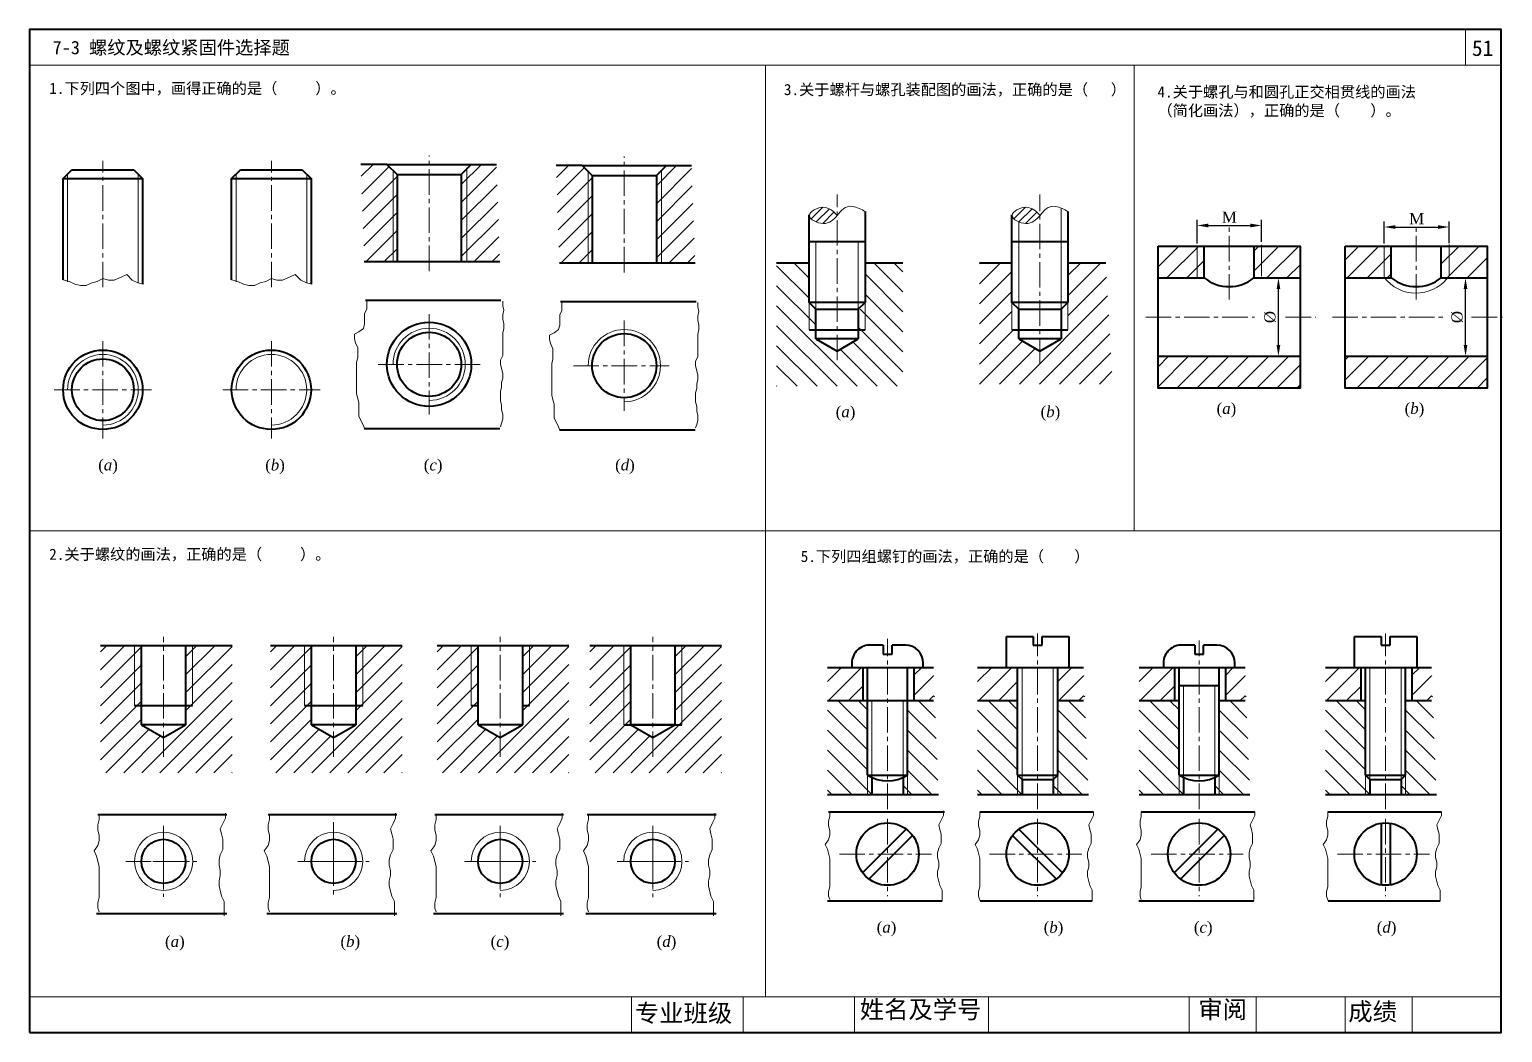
# Model space of a CAD drawing. Header units: millimetres. Extents: x 20 to 350, y 18 to 243.
import ezdxf

# ---------------------------------------------------------------- set-up
doc = ezdxf.new("R2010")
doc.units = ezdxf.units.MM
doc.header["$LTSCALE"] = 0.3
doc.linetypes.add('CENTER2', pattern=[28.575, 19.05, -3.175, 3.175, -3.175])
doc.layers.get('0').update_dxf_attribs({"lineweight": 40})
for name, color, linetype, lineweight in [('剖面线', 7, 'Continuous', 13), ('点画线', 7, 'CENTER2', 15), ('粗线', 7, 'Continuous', 40), ('细线', 7, 'Continuous', 13)]:
    doc.layers.add(name, color=color, linetype=linetype, lineweight=lineweight)
doc.styles.get("Standard").update_dxf_attribs({"font": 'TIMES.TTF'})
doc.dimstyles.new('ISO-25', dxfattribs={"dimtxt": 2.5, "dimasz": 2.5, "dimexe": 1.25, "dimexo": 0.625, "dimtad": 1, "dimdec": 0, "dimtxsty": 'Standard', "dimcen": 2.5, "dimadec": 0, "dimazin": 0, "dimtfac": 1, "dimtdec": 0, "dimtmove": 0, "dimatfit": 3, "dimfxl": 0, "dimarcsym": 0})
pattern_1 = [(45, (104.4255, -103.957), (-2.245064, 2.245064), [])]

# ---------------------------------------------------------------- blocks, each defined once
blk = doc.blocks.new('*D2')
at = {"layer": 'Defpoints', "color": 0}
for p in [(299.92, 187.74), (304.8, 187.74), (304.8, 170.19)]:
    blk.add_point(p, dxfattribs=at)
at = {"layer": '细线', "color": 0, "lineweight": -2}
for p, q in [((304.17, 187.74), (298.67, 187.74)), ((299.92, 172.69), (299.92, 185.24)), ((304.17, 170.19), (298.67, 170.19))]:
    blk.add_line(p, q, dxfattribs=at)
at = {"layer": '细线', "color": 0}
for points in [[(299.5, 185.24), (300.33, 185.24), (299.92, 187.74)], [(299.5, 172.69), (300.33, 172.69), (299.92, 170.19)]]:
    blk.add_solid(points, dxfattribs=at)
at = {"layer": '细线', "color": 0, "insert": (298.04, 178.96), "char_height": 2.5, "attachment_point": 5, "rotation": 90}
blk.add_mtext('%%c', dxfattribs=at)
blk = doc.blocks.new('*D3')
at = {"layer": 'Defpoints', "color": 0}
for p in [(341.86, 187.74), (346.75, 187.74), (346.75, 170.19)]:
    blk.add_point(p, dxfattribs=at)
at = {"layer": '细线', "color": 0, "lineweight": -2}
for p, q in [((346.12, 187.74), (340.61, 187.74)), ((341.86, 172.69), (341.86, 185.24)), ((346.12, 170.19), (340.61, 170.19))]:
    blk.add_line(p, q, dxfattribs=at)
at = {"layer": '细线', "color": 0}
for points in [[(341.45, 185.24), (342.28, 185.24), (341.86, 187.74)], [(341.45, 172.69), (342.28, 172.69), (341.86, 170.19)]]:
    blk.add_solid(points, dxfattribs=at)
at = {"layer": '细线', "color": 0, "insert": (339.99, 178.96), "char_height": 2.5, "attachment_point": 5, "rotation": 90}
blk.add_mtext('%%c', dxfattribs=at)
blk = doc.blocks.new('*D4')
at = {"layer": 'Defpoints', "color": 0}
for p in [(338.17, 199.16), (323.62, 194.88), (338.17, 194.9)]:
    blk.add_point(p, dxfattribs=at)
at = {"layer": '细线', "color": 0, "lineweight": -2}
for p, q in [((323.62, 195.5), (323.62, 200.41)), ((326.12, 199.16), (335.67, 199.16)), ((338.17, 195.53), (338.17, 200.41))]:
    blk.add_line(p, q, dxfattribs=at)
at = {"layer": '细线', "color": 0}
for points in [[(326.12, 199.57), (326.12, 198.74), (323.62, 199.16)], [(335.67, 199.57), (335.67, 198.74), (338.17, 199.16)]]:
    blk.add_solid(points, dxfattribs=at)
at = {"layer": '细线', "color": 0, "insert": (330.9, 201.03), "char_height": 2.5, "attachment_point": 5}
blk.add_mtext('M', dxfattribs=at)
blk = doc.blocks.new('*D5')
at = {"layer": 'Defpoints', "color": 0}
for p in [(296.14, 199.51), (281.67, 194.88), (296.14, 195.17)]:
    blk.add_point(p, dxfattribs=at)
at = {"layer": '细线', "color": 0, "lineweight": -2}
for p, q in [((281.67, 195.5), (281.67, 200.76)), ((284.17, 199.51), (293.64, 199.51)), ((296.14, 195.8), (296.14, 200.76))]:
    blk.add_line(p, q, dxfattribs=at)
at = {"layer": '细线', "color": 0}
for points in [[(284.17, 199.92), (284.17, 199.09), (281.67, 199.51)], [(293.64, 199.92), (293.64, 199.09), (296.14, 199.51)]]:
    blk.add_solid(points, dxfattribs=at)
at = {"layer": '细线', "color": 0, "insert": (288.91, 201.38), "char_height": 2.5, "attachment_point": 5}
blk.add_mtext('M', dxfattribs=at)

msp = doc.modelspace()

# ---------------------------------------------------------------- hatches: boundary and pattern name
at = {"layer": '剖面线'}
h = msp.add_hatch(dxfattribs=at)
h.set_pattern_fill('ANSI31', color=256, scale=0.9, style=0)
h.set_pattern_definition([(45, (87.8152, -62.65), (-2.020558, 2.020558), [])])
h.paths.add_polyline_path([(101.4, 211.87), (100.05, 213.22), (94.2, 213.22), (94.96, 191.4), (101.4, 191.4)])
h.paths.add_polyline_path([(102.3, 210.97), (101.4, 211.87), (101.4, 191.4), (102.3, 191.4)])
h.paths.add_polyline_path([(117.6, 211.87), (116.7, 210.97), (116.7, 191.4), (117.6, 191.4)])
h.paths.add_polyline_path([(124.57, 213.22), (118.95, 213.22), (117.6, 211.87), (117.6, 191.4), (125.36, 191.4)])
h = msp.add_hatch(dxfattribs=at)
h.set_pattern_fill('ANSI31', color=256, scale=0.9, style=0)
h.set_pattern_definition([(45, (131.5662, -62.936), (-2.020558, 2.020558), [])])
h.paths.add_polyline_path([(145.15, 211.59), (143.8, 212.94), (137.95, 212.94), (138.71, 191.11), (145.15, 191.11)])
h.paths.add_polyline_path([(146.05, 210.69), (145.15, 211.59), (145.15, 191.11), (146.05, 191.11)])
h.paths.add_polyline_path([(161.35, 211.59), (160.45, 210.69), (160.45, 191.11), (161.35, 191.11)])
h.paths.add_polyline_path([(168.32, 212.94), (162.7, 212.94), (161.35, 211.59), (161.35, 191.11), (169.11, 191.11)])
h = msp.add_hatch(dxfattribs=at)
h.set_pattern_fill('ANSI31', color=256, style=0)
h.set_pattern_definition(pattern_1)
h.paths.add_polyline_path([(281.67, 194.9), (272.92, 194.9), (272.92, 187.74), (281.67, 187.74)])
h.paths.add_polyline_path([(283.28, 194.9), (281.67, 194.9), (281.67, 187.74), (283.28, 187.74)])
h.paths.add_polyline_path([(295.72, 194.9), (294.44, 194.9), (294.44, 187.74), (295.72, 187.74)])
h.paths.add_polyline_path([(304.8, 194.9), (295.72, 194.9), (295.72, 187.74), (304.8, 187.74)])
h.paths.add_polyline_path([(304.8, 170.19), (272.92, 170.19), (272.92, 163.03), (304.8, 163.03)])
h = msp.add_hatch(dxfattribs=at)
h.set_pattern_fill('ANSI31', color=256, style=0)
h.set_pattern_definition(pattern_1)
h.paths.add_polyline_path([(323.62, 194.9), (314.87, 194.9), (314.87, 187.74), (323.62, 187.74)])
h.paths.add_polyline_path([(325.23, 194.9), (323.62, 194.9), (323.62, 187.74), (325.23, 187.74)])
h.paths.add_polyline_path([(337.67, 194.9), (336.39, 194.9), (336.39, 187.74), (337.67, 187.74)])
h.paths.add_polyline_path([(346.75, 194.9), (337.67, 194.9), (337.67, 187.74), (346.75, 187.74)])
h.paths.add_polyline_path([(346.75, 170.19), (314.87, 170.19), (314.87, 163.03), (346.75, 163.03)])
h = msp.add_hatch(dxfattribs=at)
h.set_pattern_fill('ANSI31', color=256, angle=90, style=0)
h.set_pattern_definition([(135, (104.4255, -99.218), (-2.245064, -2.245064), [])])
h.paths.add_polyline_path([(194.71, 182.23), (194.71, 191.15), (187.41, 191.15), (187.41, 163.46), (200.97, 163.46), (200.97, 171.33), (196.22, 174.08), (196.22, 176.07), (194.71, 176.07)])
h.paths.add_polyline_path([(196.22, 180.72), (194.71, 182.23), (194.71, 176.07), (196.22, 176.07)], flags=17)
h.paths.add_polyline_path([(207.23, 180.72), (205.72, 180.72), (205.72, 176.07), (207.23, 176.07)], flags=16)
h.paths.add_polyline_path([(215.7, 191.15), (207.23, 191.15), (207.23, 180.72), (207.23, 176.07), (205.72, 176.07), (205.72, 174.08), (200.97, 171.33), (200.97, 163.46), (215.7, 163.46)])
h = msp.add_hatch(dxfattribs=at)
h.set_pattern_fill('ANSI31', color=256, style=0)
h.set_pattern_definition([(45, (104.4255, -99.218), (-2.245064, 2.245064), [])])
h.paths.add_polyline_path([(240.17, 191.15), (232.88, 191.15), (232.88, 163.92), (246.44, 163.92), (246.44, 171.33), (241.69, 174.08), (241.69, 176.07), (240.17, 176.07), (240.17, 182.23)])
h.paths.add_polyline_path([(261.19, 191.15), (252.7, 191.15), (252.7, 180.72), (252.7, 176.07), (251.19, 176.07), (251.19, 174.08), (246.44, 171.33), (246.44, 163.92), (262.76, 163.92)])
h = msp.add_hatch(dxfattribs=at)
h.set_pattern_fill('ANSI31', color=256, scale=0.9, style=0)
h.set_pattern_definition([(45, (97.8683, -76.5503), (-2.020558, 2.020558), [])])
h.paths.add_polyline_path([(45, 91.87), (43.42, 91.87), (43.42, 105.29), (35.83, 105.29), (35.83, 76.75), (49.95, 76.75), (49.95, 84.64), (45, 87.5)])
h.paths.add_polyline_path([(65.31, 105.29), (56.47, 105.29), (56.47, 91.87), (54.9, 91.87), (54.9, 87.5), (49.95, 84.64), (49.95, 76.75), (65.31, 76.75)])
h.paths.add_polyline_path([(56.47, 105.29), (54.9, 105.29), (54.9, 91.87), (56.47, 91.87)], flags=16)
h.paths.add_polyline_path([(45, 105.29), (43.42, 105.29), (43.42, 91.87), (45, 91.87)], flags=17)
h = msp.add_hatch(dxfattribs=at)
h.set_pattern_fill('ANSI31', color=256, scale=0.9, style=0)
h.set_pattern_definition([(45, (136.0037, -76.5503), (-2.020558, 2.020558), [])])
h.paths.add_polyline_path([(83.13, 91.87), (81.56, 91.87), (81.56, 105.29), (73.96, 105.29), (73.96, 76.75), (88.08, 76.75), (88.08, 84.64), (83.13, 87.5)])
h.paths.add_polyline_path([(103.45, 105.29), (94.61, 105.29), (94.61, 91.87), (93.03, 91.87), (93.03, 87.5), (88.08, 84.64), (88.08, 76.75), (103.45, 76.75)])
h.paths.add_polyline_path([(94.61, 105.29), (93.03, 105.29), (93.03, 91.87), (94.61, 91.87)], flags=16)
h.paths.add_polyline_path([(83.13, 105.29), (81.56, 105.29), (81.56, 91.87), (83.13, 91.87)], flags=17)
h = msp.add_hatch(dxfattribs=at)
h.set_pattern_fill('ANSI31', color=256, scale=0.9, style=0)
h.set_pattern_definition([(45, (173.371, -76.5503), (-2.020558, 2.020558), [])])
h.paths.add_polyline_path([(120.5, 91.87), (118.92, 91.87), (118.92, 105.29), (111.33, 105.29), (111.33, 76.75), (125.45, 76.75), (125.45, 84.64), (120.5, 87.5)])
h.paths.add_polyline_path([(140.81, 105.29), (131.97, 105.29), (131.97, 91.87), (130.4, 91.87), (130.4, 87.5), (125.45, 84.64), (125.45, 76.75), (140.81, 76.75)])
h.paths.add_polyline_path([(131.97, 105.29), (130.4, 105.29), (130.4, 91.87), (131.97, 91.87)], flags=16)
h.paths.add_polyline_path([(120.5, 105.29), (118.92, 105.29), (118.92, 91.87), (120.5, 91.87)], flags=17)
h = msp.add_hatch(dxfattribs=at)
h.set_pattern_fill('ANSI31', color=256, scale=0.9, style=0)
h.set_pattern_definition([(45, (207.5809, -76.5503), (-2.020558, 2.020558), [])])
h.paths.add_polyline_path([(154.71, 91.87), (153.13, 91.87), (153.13, 105.29), (145.54, 105.29), (145.54, 76.75), (159.66, 76.75), (159.66, 84.64), (154.71, 87.5)])
h.paths.add_polyline_path([(175.02, 105.29), (166.18, 105.29), (166.18, 91.87), (164.61, 91.87), (164.61, 87.5), (159.66, 84.64), (159.66, 76.75), (175.02, 76.75)])
h.paths.add_polyline_path([(166.18, 105.29), (164.61, 105.29), (164.61, 91.87), (166.18, 91.87)], flags=16)
h.paths.add_polyline_path([(154.71, 105.29), (153.13, 105.29), (153.13, 91.87), (154.71, 91.87)], flags=17)
h = msp.add_hatch(dxfattribs=at)
h.set_pattern_fill('ANSI31', color=256, style=0)
h.set_pattern_definition([(45, (92.35, -85.5903), (-2.245064, 2.245064), [])])
h.paths.add_polyline_path([(206.73, 100.37), (198.82, 100.37), (198.82, 92.89), (206.73, 92.89)])
h.paths.add_polyline_path([(222.57, 100.37), (218.17, 100.37), (218.17, 92.89), (222.57, 92.89)])
h = msp.add_hatch(dxfattribs=at)
h.set_pattern_fill('ANSI31', color=256, angle=90, style=0)
h.set_pattern_definition([(135, (92.35, -85.5903), (-2.245064, -2.245064), [])])
h.paths.add_polyline_path([(207.78, 92.89), (198.82, 92.89), (198.82, 71.9), (207.78, 71.9), (207.78, 76.23)])
h.paths.add_polyline_path([(222.57, 100.37), (222.57, 92.89), (216.78, 92.89), (216.78, 76.23), (216.78, 71.9), (223.67, 71.9)])
h.paths.add_polyline_path([(216.78, 76.23, -0.033896), (215.78, 75.69), (215.78, 71.9), (216.78, 71.9)])
h.paths.add_polyline_path([(208.78, 75.69, -0.033896), (207.78, 76.23), (207.78, 71.9), (208.78, 71.9)])
h = msp.add_hatch(dxfattribs=at)
h.set_pattern_fill('ANSI31', color=256, angle=90, style=0)
h.set_pattern_definition([(135, (126.003, -85.5903), (-2.245064, -2.245064), [])])
h.paths.add_polyline_path([(241.43, 92.89), (232.48, 92.89), (232.48, 71.9), (241.43, 71.9), (241.43, 76.23)])
h.paths.add_polyline_path([(256.22, 100.37), (256.22, 92.89), (250.43, 92.89), (250.43, 76.23), (250.43, 71.9), (257.32, 71.9)])
h.paths.add_polyline_path([(250.43, 76.23, -0.033896), (249.43, 75.69), (249.43, 71.9), (250.43, 71.9)])
h.paths.add_polyline_path([(242.43, 75.69, -0.033896), (241.43, 76.23), (241.43, 71.9), (242.43, 71.9)])
h = msp.add_hatch(dxfattribs=at)
h.set_pattern_fill('ANSI31', color=256, style=0)
h.set_pattern_definition([(45, (162.2108, -85.5903), (-2.245064, 2.245064), [])])
h.paths.add_polyline_path([(276.59, 100.37), (268.68, 100.37), (268.68, 92.89), (276.59, 92.89)])
h.paths.add_polyline_path([(292.43, 100.37), (288.03, 100.37), (288.03, 92.89), (292.43, 92.89)])
h = msp.add_hatch(dxfattribs=at)
h.set_pattern_fill('ANSI31', color=256, angle=90, style=0)
h.set_pattern_definition([(135, (162.2108, -85.5903), (-2.245064, -2.245064), [])])
h.paths.add_polyline_path([(277.64, 92.89), (268.68, 92.89), (268.68, 71.9), (277.64, 71.9), (277.64, 76.23)])
h.paths.add_polyline_path([(292.43, 100.37), (292.43, 92.89), (286.64, 92.89), (286.64, 76.23), (286.64, 71.9), (293.53, 71.9)])
h.paths.add_polyline_path([(286.64, 76.23, -0.033896), (285.64, 75.69), (285.64, 71.9), (286.64, 71.9)])
h.paths.add_polyline_path([(278.64, 75.69, -0.033896), (277.64, 76.23), (277.64, 71.9), (278.64, 71.9)])
h = msp.add_hatch(dxfattribs=at)
h.set_pattern_fill('ANSI31', color=256, angle=90, style=0)
h.set_pattern_definition([(135, (204.0088, -85.5903), (-2.245064, -2.245064), [])])
h.paths.add_polyline_path([(319.44, 92.89), (310.48, 92.89), (310.48, 71.9), (319.44, 71.9), (319.44, 76.23)])
h.paths.add_polyline_path([(334.23, 100.37), (334.23, 92.89), (328.44, 92.89), (328.44, 76.23), (328.44, 71.9), (335.33, 71.9)])
h.paths.add_polyline_path([(328.44, 76.23, -0.033896), (327.44, 75.69), (327.44, 71.9), (328.44, 71.9)])
h.paths.add_polyline_path([(320.44, 75.69, -0.033896), (319.44, 76.23), (319.44, 71.9), (320.44, 71.9)])
h = msp.add_hatch(dxfattribs=at)
h.set_pattern_fill('ANSI31', color=256, style=0)
h.set_pattern_definition([(45, (204.0088, -85.5903), (-2.245064, 2.245064), [])])
h.paths.add_polyline_path([(318.38, 100.37), (310.48, 100.37), (310.48, 92.89), (318.38, 92.89)])
h.paths.add_polyline_path([(334.23, 100.37), (329.83, 100.37), (329.83, 92.89), (334.23, 92.89)])
at = {"layer": '细线'}
h = msp.add_hatch(dxfattribs=at)
h.set_pattern_fill('ANSI31', color=256, scale=0.4, style=0)
h.set_pattern_definition([(45, (108.0871, -51.338), (-0.8980256, 0.8980256), [])])
edge = h.paths.add_edge_path()
edge.add_spline(control_points=[(200.96, 201.82), (200.09, 202.7), (198.31, 204.48), (192.95, 201.75), (198.26, 199.09), (200.15, 200.77), (200.97, 201.73)], knot_values=[0, 0, 0, 0, 4.388168, 8.965885, 13.465523, 17.940181, 17.940181, 17.940181, 17.940181], degree=3, periodic=0)
edge.add_line((200.97, 201.73), (200.97, 201.81))
h = msp.add_hatch(dxfattribs=at)
h.set_pattern_fill('ANSI31', color=256, scale=0.4, style=0)
h.set_pattern_definition([(45, (153.5554, -51.338), (-0.8980256, 0.8980256), [])])
edge = h.paths.add_edge_path()
edge.add_spline(control_points=[(246.42, 201.82), (245.55, 202.7), (243.77, 204.48), (238.42, 201.75), (243.73, 199.09), (245.62, 200.77), (246.44, 201.73)], knot_values=[0, 0, 0, 0, 4.388168, 8.965885, 13.465523, 17.940181, 17.940181, 17.940181, 17.940181], degree=3, periodic=0)
edge.add_line((246.44, 201.73), (246.44, 201.81))

# ---------------------------------------------------------------- linework, layer by layer
for p, q in [((211.28, 105.37), (208.02, 105.37)), ((211.28, 105.37), (211.28, 103.37)), ((211.28, 103.37), (213.28, 103.37)), ((216.28, 105.37), (213.28, 105.37)), ((213.28, 103.37), (213.28, 105.37)), ((281.14, 105.37), (277.88, 105.37)), ((281.14, 105.37), (281.14, 103.37)), ((281.14, 103.37), (283.14, 103.37)), ((286.14, 105.37), (283.14, 105.37)), ((283.14, 103.37), (283.14, 105.37)), ((204.28, 101.38), (204.28, 100.37)), ((212.28, 100.37), (220.28, 100.37)), ((220.28, 100.37), (220.28, 101.4)), ((274.14, 101.38), (274.14, 100.37)), ((282.14, 100.37), (290.14, 100.37)), ((290.14, 100.37), (290.14, 101.4))]:
    msp.add_line(p, q)
msp.add_lwpolyline([(19.89, 18.48), (349.89, 18.48), (349.89, 243.48), (19.89, 243.48)], close=True)
for centre, start, end in [((208.28, 101.38), 86.2449, 180), ((216.28, 101.37), 0, 90), ((278.14, 101.38), 86.2449, 180), ((286.14, 101.37), 0, 90)]:
    msp.add_arc(centre, 4, start, end)
at = {"layer": '剖面线'}
msp.add_line((232.64, 92.89), (240.12, 100.37), dxfattribs=at)
at = {"layer": '点画线'}
for p, q in [((109.5, 189.27), (109.5, 215.22)), ((153.25, 188.98), (153.25, 214.94)), ((36.35, 185.67), (36.35, 214.02)), ((74.12, 185.67), (74.12, 214.02)), ((200.97, 169.29), (200.97, 206.42)), ((246.44, 168.45), (246.44, 206.42)), ((288.86, 182.87), (288.86, 199.51)), ((330.81, 182.87), (330.81, 199.51)), ((109.5, 179.61), (109.5, 157.1)), ((270.18, 178.96), (294.52, 178.96)), ((301.51, 178.96), (308.31, 178.96)), ((312.03, 178.96), (337.34, 178.96)), ((343.24, 178.96), (350.16, 178.96)), ((153.25, 178.16), (153.25, 157.96)), ((36.35, 173.57), (36.35, 151.75)), ((74.12, 173.57), (74.12, 151.75)), ((98.1, 168.35), (121.2, 168.35)), ((141.85, 168.06), (163.35, 168.06)), ((25.44, 162.66), (47.26, 162.66)), ((63.21, 162.66), (85.03, 162.66)), ((49.95, 80.32), (49.95, 107.2)), ((88.08, 80.32), (88.08, 107.2)), ((125.45, 80.32), (125.45, 107.2)), ((159.66, 80.32), (159.66, 107.2)), ((212.28, 68.61), (212.28, 106.77)), ((245.93, 68.61), (245.93, 107.97)), ((282.14, 68.61), (282.14, 106.43)), ((323.94, 68.61), (323.94, 107.97)), ((212.28, 66.4), (212.28, 49.08)), ((245.93, 66.4), (245.93, 49.08)), ((282.14, 66.4), (282.14, 49.08)), ((323.94, 66.4), (323.94, 49.08)), ((49.95, 64.85), (49.95, 48.9)), ((88.08, 65.65), (88.08, 48.51)), ((125.45, 64.87), (125.45, 48.88)), ((159.66, 64.87), (159.66, 48.88)), ((41.46, 56.88), (57.44, 56.88)), ((80.09, 56.88), (96.07, 56.88)), ((117.46, 56.88), (133.44, 56.88)), ((151.67, 56.88), (167.65, 56.88)), ((201.5, 58.5), (222.16, 58.5)), ((235.15, 58.5), (255.82, 58.5)), ((271.36, 58.5), (292.02, 58.5)), ((313.16, 58.5), (333.82, 58.5))]:
    msp.add_line(p, q, dxfattribs=at)
at = {"layer": '粗线'}
for p, q in [((27.44, 210.04), (29.42, 212.02)), ((29.42, 212.02), (43.28, 212.02)), ((43.28, 212.02), (45.26, 210.04)), ((65.21, 210.04), (67.19, 212.02)), ((67.19, 212.02), (81.05, 212.02)), ((81.05, 212.02), (83.03, 210.04)), ((100.05, 213.22), (94.2, 213.22)), ((100.05, 213.22), (102.3, 210.97)), ((100.05, 213.22), (118.95, 213.22)), ((116.7, 210.97), (118.95, 213.22)), ((118.95, 213.22), (124.57, 213.22)), ((143.8, 212.94), (137.95, 212.94)), ((143.8, 212.94), (162.7, 212.94)), ((143.8, 212.94), (146.05, 210.69)), ((160.45, 210.69), (162.7, 212.94)), ((162.7, 212.94), (168.32, 212.94)), ((27.44, 187.3), (27.44, 210.04)), ((27.44, 210.04), (45.26, 210.04)), ((45.26, 210.04), (45.26, 186.37)), ((65.21, 210.04), (83.03, 210.04)), ((65.21, 187.3), (65.21, 210.04)), ((83.03, 210.04), (83.03, 186.37)), ((102.3, 210.97), (102.3, 191.4)), ((102.3, 210.97), (116.7, 210.97)), ((116.7, 210.97), (116.7, 191.4)), ((146.05, 210.69), (160.45, 210.69)), ((146.05, 210.69), (146.05, 191.11)), ((160.45, 210.69), (160.45, 191.11)), ((194.71, 182.23), (194.71, 201.9)), ((207.23, 202.65), (207.23, 182.23)), ((240.17, 182.23), (240.17, 201.9)), ((252.7, 202.65), (252.7, 182.23)), ((194.71, 195.91), (207.23, 195.91)), ((240.17, 195.91), (252.7, 195.91)), ((283.28, 187.74), (283.28, 194.9)), ((294.44, 187.74), (294.44, 194.9)), ((325.23, 187.74), (325.23, 194.9)), ((336.39, 187.74), (336.39, 194.9)), ((94.96, 191.4), (125.36, 191.4)), ((138.71, 191.11), (169.11, 191.11)), ((187.41, 191.15), (194.71, 191.15)), ((207.23, 191.15), (215.72, 191.15)), ((232.88, 191.15), (240.17, 191.15)), ((252.7, 191.15), (261.19, 191.15)), ((272.92, 187.74), (283.28, 187.74)), ((294.44, 187.74), (304.8, 187.74)), ((314.87, 187.74), (325.23, 187.74)), ((336.39, 187.74), (346.75, 187.74)), ((95.22, 182.77), (125.61, 182.77)), ((138.97, 182.49), (169.36, 182.49)), ((196.22, 180.72), (194.71, 182.23)), ((207.23, 182.23), (194.71, 182.23)), ((205.72, 180.72), (207.23, 182.23)), ((241.69, 180.72), (240.17, 182.23)), ((252.7, 182.23), (240.17, 182.23)), ((251.19, 180.72), (252.7, 182.23)), ((196.22, 174.08), (196.22, 180.72)), ((196.22, 180.72), (205.72, 180.72)), ((205.72, 180.72), (205.72, 174.08)), ((241.69, 174.08), (241.69, 180.72)), ((241.69, 180.72), (251.19, 180.72)), ((251.19, 180.72), (251.19, 174.08)), ((194.71, 176.07), (207.23, 176.07)), ((240.17, 176.07), (252.7, 176.07)), ((196.22, 174.08), (200.97, 171.33)), ((205.72, 174.08), (196.22, 174.08)), ((200.97, 171.33), (205.72, 174.08)), ((241.69, 174.08), (246.44, 171.33)), ((251.19, 174.08), (241.69, 174.08)), ((246.44, 171.33), (251.19, 174.08)), ((272.92, 170.19), (304.8, 170.19)), ((314.87, 170.19), (346.75, 170.19)), ((94.96, 153.98), (125.36, 153.98)), ((138.71, 153.7), (169.11, 153.7)), ((238.93, 100.37), (238.93, 107.3)), ((238.93, 107.3), (244.93, 107.3)), ((244.93, 107.3), (244.93, 105.37)), ((246.93, 107.3), (252.93, 107.3)), ((246.93, 105.37), (246.93, 107.3)), ((252.93, 107.3), (252.93, 100.37)), ((316.94, 100.37), (316.94, 107.3)), ((316.94, 107.3), (322.94, 107.3)), ((322.94, 107.3), (322.94, 105.37)), ((324.94, 105.37), (324.94, 107.3)), ((324.94, 107.3), (330.94, 107.3)), ((330.94, 107.3), (330.94, 100.37)), ((35.83, 105.29), (65.31, 105.29)), ((45, 87.5), (45, 105.29)), ((45, 105.29), (54.9, 105.29)), ((54.9, 105.29), (54.9, 87.5)), ((73.96, 105.29), (103.45, 105.29)), ((83.13, 87.5), (83.13, 105.29)), ((83.13, 105.29), (93.03, 105.29)), ((93.03, 105.29), (93.03, 87.5)), ((111.33, 105.29), (140.81, 105.29)), ((120.5, 87.5), (120.5, 105.29)), ((120.5, 105.29), (130.4, 105.29)), ((130.4, 105.29), (130.4, 87.5)), ((145.54, 105.29), (175.02, 105.29)), ((154.71, 87.5), (154.71, 105.29)), ((154.71, 105.29), (164.61, 105.29)), ((164.61, 105.29), (164.61, 87.5)), ((244.93, 105.37), (246.93, 105.37)), ((322.94, 105.37), (324.94, 105.37)), ((198.82, 100.37), (222.57, 100.37)), ((206.73, 100.31), (206.73, 92.86)), ((207.78, 76.23), (207.78, 100.37)), ((216.78, 76.23), (216.78, 100.37)), ((218.17, 100.37), (218.17, 92.89)), ((232.48, 100.37), (256.22, 100.37)), ((241.43, 76.23), (241.43, 100.37)), ((250.43, 76.23), (250.43, 100.37)), ((268.68, 100.37), (292.43, 100.37)), ((276.59, 100.31), (276.59, 92.86)), ((277.64, 76.23), (277.64, 100.37)), ((286.64, 76.23), (286.64, 100.37)), ((288.03, 100.37), (288.03, 92.89)), ((310.48, 100.37), (334.23, 100.37)), ((318.38, 100.31), (318.38, 92.86)), ((319.44, 76.23), (319.44, 100.37)), ((328.44, 76.23), (328.44, 100.37)), ((329.83, 100.37), (329.83, 92.89)), ((277.67, 96.3), (286.65, 96.3)), ((222.57, 92.89), (198.82, 92.89)), ((241.43, 92.89), (232.48, 92.89)), ((256.22, 92.89), (250.43, 92.89)), ((277.64, 92.89), (268.68, 92.89)), ((292.43, 92.89), (286.64, 92.89)), ((319.44, 92.89), (310.48, 92.89)), ((334.23, 92.89), (328.44, 92.89)), ((43.42, 91.87), (56.47, 91.87)), ((81.56, 91.87), (94.61, 91.87)), ((118.92, 91.87), (120.5, 91.87)), ((130.4, 91.87), (131.97, 91.87)), ((54.9, 87.5), (45, 87.5)), ((45, 87.5), (49.95, 84.64)), ((49.95, 84.64), (54.9, 87.5)), ((83.13, 87.5), (88.08, 84.64)), ((93.03, 87.5), (83.13, 87.5)), ((88.08, 84.64), (93.03, 87.5)), ((130.4, 87.5), (120.5, 87.5)), ((120.5, 87.5), (125.45, 84.64)), ((125.45, 84.64), (130.4, 87.5)), ((153.13, 87.5), (166.18, 87.5)), ((164.61, 87.5), (154.71, 87.5)), ((154.71, 87.5), (159.66, 84.64)), ((159.66, 84.64), (164.61, 87.5)), ((207.78, 76.23), (216.78, 76.23)), ((241.43, 76.23), (250.43, 76.23)), ((241.43, 76.23), (242.43, 75.23)), ((249.43, 75.23), (250.43, 76.23)), ((277.64, 76.23), (286.64, 76.23)), ((319.44, 76.23), (328.44, 76.23)), ((319.44, 76.23), (320.44, 75.23)), ((327.44, 75.23), (328.44, 76.23)), ((208.78, 75.69), (208.78, 71.9)), ((215.78, 75.69), (215.78, 71.9)), ((242.43, 75.23), (249.43, 75.23)), ((242.43, 75.23), (242.43, 71.9)), ((249.43, 75.23), (249.43, 71.9)), ((278.64, 75.69), (278.64, 71.9)), ((285.64, 75.69), (285.64, 71.9)), ((320.44, 75.23), (320.44, 71.9)), ((320.44, 75.23), (327.44, 75.23)), ((327.44, 75.23), (327.44, 71.9)), ((198.82, 71.9), (223.67, 71.9)), ((232.48, 71.9), (257.32, 71.9)), ((268.68, 71.9), (293.53, 71.9)), ((310.48, 71.9), (335.33, 71.9)), ((35.24, 67.4), (64.14, 67.4)), ((73.38, 67.4), (102.28, 67.4)), ((110.75, 67.4), (139.65, 67.4)), ((144.96, 67.4), (173.86, 67.4)), ((199.05, 67.98), (225.06, 67.98)), ((232.96, 67.98), (258.45, 67.98)), ((269.17, 67.98), (294.66, 67.98)), ((310.97, 67.98), (336.45, 67.98)), ((216.47, 64.11), (206.67, 54.31)), ((241.74, 64.11), (251.54, 54.31)), ((286.33, 64.11), (276.53, 54.31)), ((322.94, 65.43), (322.94, 51.58)), ((324.94, 65.43), (324.94, 51.58)), ((217.89, 62.7), (208.09, 52.9)), ((240.33, 62.7), (250.13, 52.9)), ((287.75, 62.7), (277.95, 52.9)), ((198.78, 47.99), (224.53, 47.99)), ((233.06, 47.99), (258.19, 47.99)), ((268.64, 47.99), (294.39, 47.99)), ((311.07, 47.99), (336.19, 47.99)), ((34.95, 45.2), (64.14, 45.2)), ((73.09, 45.2), (102.28, 45.2)), ((110.45, 45.2), (139.65, 45.2)), ((144.66, 45.2), (173.86, 45.2))]:
    msp.add_line(p, q, dxfattribs=at)
for points in [[(272.92, 194.9), (304.8, 194.9), (304.8, 163.03), (272.92, 163.03)], [(314.87, 194.9), (346.75, 194.9), (346.75, 163.03), (314.87, 163.03)]]:
    msp.add_lwpolyline(points, close=True, dxfattribs=at)
for centre, radius in [((109.5, 168.35), 9.45), ((109.5, 168.35), 7.2), ((153.25, 168.06), 7.2), ((36.35, 162.66), 8.91), ((36.35, 162.66), 6.93), ((74.12, 162.66), 8.91), ((212.28, 58.5), 7), ((245.93, 58.5), 7), ((282.14, 58.5), 7), ((323.94, 58.5), 7), ((49.95, 56.88), 4.95), ((88.08, 56.88), 4.95), ((125.45, 56.88), 4.95), ((159.66, 56.88), 4.95)]:
    msp.add_circle(centre, radius, dxfattribs=at)
for centre, radius, start, end in [((288.86, 194.8), 9, 231.6911, 308.3089), ((330.81, 194.8), 9, 231.6911, 308.3089), ((212.28, 83.33), 8.4, 237.6168, 302.3832), ((282.14, 83.33), 8.4, 237.6168, 302.3832)]:
    msp.add_arc(centre, radius, start, end, dxfattribs=at)
at = {"layer": '细线'}
for p, q in [((341.89, 235.48), (341.89, 243.48)), ((19.89, 235.48), (349.89, 235.48)), ((19.89, 235.48), (129.89, 235.48)), ((129.89, 235.48), (239.89, 235.48)), ((184.89, 235.48), (184.89, 26.48)), ((267.58, 130.98), (267.58, 235.48)), ((101.4, 191.4), (101.4, 211.87)), ((117.93, 212.2), (117.93, 191.4)), ((145.15, 191.11), (145.15, 211.59)), ((161.6, 211.83), (161.6, 191.11)), ((28.43, 211.03), (28.43, 186.86)), ((44.27, 211.03), (44.27, 186.62)), ((66.2, 211.03), (66.2, 186.86)), ((82.04, 211.03), (82.04, 186.62)), ((251.19, 180.72), (251.19, 203.4)), ((241.69, 180.72), (241.69, 200.32)), ((196.22, 180.72), (196.22, 195.91)), ((205.72, 180.72), (205.72, 195.91)), ((281.67, 194.88), (281.67, 187.86)), ((296.14, 195.17), (296.14, 188.15)), ((323.62, 194.88), (323.62, 187.86)), ((338.17, 195.26), (338.17, 188.24)), ((40.44, 187.89), (41.69, 188.52)), ((41.69, 188.52), (42.95, 187.26)), ((78.21, 187.89), (79.46, 188.52)), ((79.46, 188.52), (80.72, 187.26)), ((194.71, 191.15), (194.71, 182.23)), ((207.23, 176.07), (207.23, 191.15)), ((240.17, 191.15), (240.17, 182.23)), ((252.7, 176.07), (252.7, 191.15)), ((27.44, 187.3), (28.83, 186.95)), ((28.83, 186.95), (30.09, 186.32)), ((30.09, 186.32), (31.34, 186.01)), ((31.34, 186.01), (32.59, 186.01)), ((32.59, 186.01), (33.85, 186.64)), ((33.85, 186.64), (35.1, 186.95)), ((35.1, 186.95), (36.36, 187.58)), ((36.36, 187.58), (37.61, 187.26)), ((37.61, 187.26), (38.87, 187.26)), ((38.87, 187.26), (40.44, 187.89)), ((42.95, 187.26), (44.2, 186.64)), ((44.2, 186.64), (45.46, 186.32)), ((65.21, 187.3), (66.6, 186.95)), ((66.6, 186.95), (67.86, 186.32)), ((67.86, 186.32), (69.11, 186.01)), ((69.11, 186.01), (70.37, 186.01)), ((70.37, 186.01), (71.62, 186.64)), ((71.62, 186.64), (72.87, 186.95)), ((72.87, 186.95), (74.13, 187.58)), ((74.13, 187.58), (75.38, 187.26)), ((75.38, 187.26), (76.64, 187.26)), ((76.64, 187.26), (78.21, 187.89)), ((80.72, 187.26), (81.97, 186.64)), ((81.97, 186.64), (83.23, 186.32)), ((95.53, 182.77), (95.53, 180.74)), ((126, 182.52), (126, 181.5)), ((139.28, 182.49), (139.28, 180.46)), ((169.75, 182.23), (169.75, 181.22)), ((194.71, 182.23), (194.71, 176.07)), ((240.17, 182.23), (240.17, 176.07)), ((95.53, 180.74), (95.03, 179.73)), ((95.03, 179.73), (95.03, 177.45)), ((126, 181.5), (126.25, 180.49)), ((126.25, 180.49), (126, 179.48)), ((126, 179.48), (126, 178.46)), ((126, 178.46), (126.25, 177.45)), ((139.28, 180.46), (138.78, 179.44)), ((138.78, 179.44), (138.78, 177.16)), ((169.75, 181.22), (170, 180.2)), ((170, 180.2), (169.75, 179.19)), ((169.75, 179.19), (169.75, 178.17)), ((93.76, 175.67), (92.74, 175.16)), ((92.74, 175.16), (92.74, 174.15)), ((94.77, 176.43), (93.76, 175.67)), ((95.03, 177.45), (94.77, 176.43)), ((126.25, 176.43), (126, 175.42)), ((126, 175.42), (126, 170.35)), ((126.25, 177.45), (126.25, 176.43)), ((137.51, 175.39), (136.49, 174.88)), ((138.52, 176.15), (137.51, 175.39)), ((138.78, 177.16), (138.52, 176.15)), ((169.75, 178.17), (170, 177.16)), ((170, 176.15), (169.75, 175.13)), ((169.75, 175.13), (169.75, 170.06)), ((170, 177.16), (170, 176.15)), ((92.74, 174.15), (93, 173.14)), ((93, 173.14), (93.5, 172.12)), ((93.5, 172.12), (93.5, 169.84)), ((136.49, 174.88), (136.49, 173.86)), ((136.49, 173.86), (136.75, 172.85)), ((136.75, 172.85), (137.25, 171.84)), ((137.25, 171.84), (137.25, 169.55)), ((93.5, 169.84), (93.25, 168.82)), ((93.25, 168.82), (93.25, 161.72)), ((126, 170.35), (125.49, 169.33)), ((125.49, 169.33), (125.49, 168.32)), ((137.25, 169.55), (137, 168.54)), ((137, 168.54), (137, 161.44)), ((169.75, 170.06), (169.24, 169.05)), ((169.24, 169.05), (169.24, 168.03)), ((125.49, 168.32), (126, 166.29)), ((126, 165.27), (125.74, 164.26)), ((126, 166.29), (126, 165.27)), ((169.24, 168.03), (169.75, 166)), ((169.75, 166), (169.75, 164.99)), ((125.74, 163.25), (125.49, 162.23)), ((125.49, 162.23), (125.49, 160.2)), ((125.74, 164.26), (125.74, 163.25)), ((169.49, 162.96), (169.24, 161.94)), ((169.24, 161.94), (169.24, 159.92)), ((169.75, 164.99), (169.49, 163.97)), ((169.49, 163.97), (169.49, 162.96)), ((93.25, 161.72), (93.5, 160.71)), ((93.5, 160.71), (93.76, 159.69)), ((93.76, 159.69), (93.76, 156.65)), ((125.49, 160.2), (125.74, 159.19)), ((125.74, 159.19), (125.74, 158.17)), ((137, 161.44), (137.25, 160.42)), ((137.25, 160.42), (137.51, 159.41)), ((137.51, 159.41), (137.51, 156.37)), ((169.24, 159.92), (169.49, 158.9)), ((169.49, 158.9), (169.49, 157.89)), ((93.76, 156.65), (94.77, 154.62)), ((125.74, 158.17), (126, 157.16)), ((126, 156.14), (125.74, 155.13)), ((126, 157.16), (126, 156.14)), ((137.51, 156.37), (138.52, 154.34)), ((169.49, 157.89), (169.75, 156.87)), ((169.75, 155.86), (169.49, 154.84)), ((169.75, 156.87), (169.75, 155.86)), ((94.77, 154.62), (95.03, 153.86)), ((125.74, 155.13), (125.49, 154.37)), ((138.52, 154.34), (138.78, 153.58)), ((169.49, 154.84), (169.24, 154.08)), ((19.89, 130.98), (349.89, 130.98)), ((43.42, 105.29), (43.42, 91.87)), ((56.47, 91.87), (56.47, 105.29)), ((81.56, 105.29), (81.56, 91.87)), ((94.61, 91.87), (94.61, 105.29)), ((118.92, 105.29), (118.92, 91.87)), ((131.97, 91.87), (131.97, 105.29)), ((153.13, 105.29), (153.13, 87.5)), ((166.18, 87.5), (166.18, 105.29)), ((232.48, 97.21), (235.63, 100.37)), ((242.43, 75.23), (242.43, 100.37)), ((249.43, 75.23), (249.43, 100.37)), ((250.43, 97.21), (253.59, 100.37)), ((320.44, 75.23), (320.44, 100.37)), ((327.44, 75.23), (327.44, 100.37)), ((237.13, 92.89), (241.43, 97.19)), ((250.43, 92.72), (256.22, 98.51)), ((278.64, 75.69), (278.64, 96.3)), ((285.64, 75.69), (285.64, 96.3)), ((208.78, 75.69), (208.78, 92.89)), ((215.78, 75.69), (215.78, 92.89)), ((255.09, 92.89), (256.22, 94.02)), ((207.78, 76.23), (207.78, 71.9)), ((216.78, 76.23), (216.78, 71.9)), ((241.43, 76.23), (241.43, 71.9)), ((250.43, 76.23), (250.43, 71.9)), ((277.64, 76.23), (277.64, 71.9)), ((286.64, 76.23), (286.64, 71.9)), ((319.44, 76.23), (319.44, 71.9)), ((328.44, 76.23), (328.44, 71.9)), ((35.53, 66.24), (35.24, 65.07)), ((35.53, 67.4), (35.53, 66.24)), ((63.85, 66.53), (63.27, 65.36)), ((63.85, 67.69), (63.85, 66.53)), ((73.67, 66.24), (73.38, 65.07)), ((73.67, 67.4), (73.67, 66.24)), ((101.99, 66.53), (101.4, 65.36)), ((101.99, 67.69), (101.99, 66.53)), ((111.04, 66.24), (110.75, 65.07)), ((111.04, 67.4), (111.04, 66.24)), ((139.35, 66.53), (138.77, 65.36)), ((139.35, 67.69), (139.35, 66.53)), ((145.25, 66.24), (144.96, 65.07)), ((145.25, 67.4), (145.25, 66.24)), ((173.56, 66.53), (172.98, 65.36)), ((173.56, 67.69), (173.56, 66.53)), ((199.31, 66.93), (199.05, 65.88)), ((199.31, 67.98), (199.31, 66.93)), ((224.27, 66.14), (223.74, 65.09)), ((224.79, 67.19), (224.27, 66.14)), ((224.79, 68.24), (224.79, 67.19)), ((232.96, 66.93), (232.7, 65.88)), ((232.96, 67.98), (232.96, 66.93)), ((257.92, 66.14), (257.4, 65.09)), ((258.45, 67.19), (257.92, 66.14)), ((258.45, 67.98), (258.45, 67.19)), ((269.17, 66.93), (268.91, 65.88)), ((269.17, 67.98), (269.17, 66.93)), ((294.13, 66.14), (293.6, 65.09)), ((294.66, 67.19), (294.13, 66.14)), ((294.66, 67.98), (294.66, 67.19)), ((310.97, 66.93), (310.71, 65.88)), ((310.97, 67.98), (310.97, 66.93)), ((335.93, 66.14), (335.4, 65.09)), ((336.45, 67.19), (335.93, 66.14)), ((336.45, 67.98), (336.45, 67.19)), ((35.24, 65.07), (35.24, 63.9)), ((35.24, 63.9), (35.53, 62.74)), ((63.27, 65.36), (62.68, 64.19)), ((62.68, 64.19), (62.98, 63.03)), ((62.98, 63.03), (63.27, 61.86)), ((73.38, 65.07), (73.38, 63.9)), ((73.38, 63.9), (73.67, 62.74)), ((101.4, 65.36), (100.82, 64.19)), ((100.82, 64.19), (101.11, 63.03)), ((101.11, 63.03), (101.4, 61.86)), ((110.75, 65.07), (110.75, 63.9)), ((110.75, 63.9), (111.04, 62.74)), ((138.77, 65.36), (138.19, 64.19)), ((138.19, 64.19), (138.48, 63.03)), ((138.48, 63.03), (138.77, 61.86)), ((144.96, 65.07), (144.96, 63.9)), ((144.96, 63.9), (145.25, 62.74)), ((172.98, 65.36), (172.4, 64.19)), ((172.4, 64.19), (172.69, 63.03)), ((172.69, 63.03), (172.98, 61.86)), ((199.05, 65.88), (199.05, 64.83)), ((199.05, 64.83), (199.31, 63.78)), ((199.31, 63.78), (199.31, 62.73)), ((223.74, 65.09), (224.01, 64.04)), ((224.01, 64.04), (224.27, 62.99)), ((224.27, 62.99), (224.27, 60.89)), ((232.7, 65.88), (232.7, 64.83)), ((232.7, 64.83), (232.96, 63.78)), ((232.96, 63.78), (232.96, 62.73)), ((257.4, 65.09), (257.66, 64.04)), ((257.66, 64.04), (257.92, 62.99)), ((257.92, 62.99), (257.92, 60.89)), ((268.91, 65.88), (268.91, 64.83)), ((268.91, 64.83), (269.17, 63.78)), ((269.17, 63.78), (269.17, 62.73)), ((293.6, 65.09), (293.87, 64.04)), ((293.87, 64.04), (294.13, 62.99)), ((294.13, 62.99), (294.13, 60.89)), ((310.71, 65.88), (310.71, 64.83)), ((310.71, 64.83), (310.97, 63.78)), ((310.97, 63.78), (310.97, 62.73)), ((335.4, 65.09), (335.67, 64.04)), ((335.67, 64.04), (335.93, 62.99)), ((335.93, 62.99), (335.93, 60.89)), ((35.24, 60.4), (34.37, 59.24)), ((35.53, 61.57), (35.24, 60.4)), ((35.53, 62.74), (35.53, 61.57)), ((49.95, 60.37), (49.95, 53.65)), ((63.27, 59.53), (62.68, 58.36)), ((63.27, 61.86), (63.27, 59.53)), ((73.38, 60.4), (72.5, 59.24)), ((73.67, 61.57), (73.38, 60.4)), ((73.67, 62.74), (73.67, 61.57)), ((88.08, 60.37), (88.08, 53.65)), ((101.4, 59.53), (100.82, 58.36)), ((101.4, 61.86), (101.4, 59.53)), ((110.75, 60.4), (109.87, 59.24)), ((111.04, 61.57), (110.75, 60.4)), ((111.04, 62.74), (111.04, 61.57)), ((125.45, 60.37), (125.45, 53.65)), ((138.77, 59.53), (138.19, 58.36)), ((138.77, 61.86), (138.77, 59.53)), ((144.96, 60.4), (144.08, 59.24)), ((145.25, 61.57), (144.96, 60.4)), ((145.25, 62.74), (145.25, 61.57)), ((159.66, 60.37), (159.66, 53.65)), ((172.98, 59.53), (172.4, 58.36)), ((172.98, 61.86), (172.98, 59.53)), ((199.05, 61.68), (198.26, 60.63)), ((198.26, 60.63), (198.78, 59.58)), ((198.78, 59.58), (199.31, 57.48)), ((199.31, 62.73), (199.05, 61.68)), ((223.74, 59.84), (223.48, 58.79)), ((224.27, 60.89), (223.74, 59.84)), ((232.7, 61.68), (231.91, 60.63)), ((231.91, 60.63), (232.44, 59.58)), ((232.44, 59.58), (232.96, 57.48)), ((232.96, 62.73), (232.7, 61.68)), ((257.4, 59.84), (257.13, 58.79)), ((257.92, 60.89), (257.4, 59.84)), ((268.91, 61.68), (268.12, 60.63)), ((268.12, 60.63), (268.64, 59.58)), ((268.64, 59.58), (269.17, 57.48)), ((269.17, 62.73), (268.91, 61.68)), ((293.6, 59.84), (293.34, 58.79)), ((294.13, 60.89), (293.6, 59.84)), ((310.71, 61.68), (309.92, 60.63)), ((309.92, 60.63), (310.44, 59.58)), ((310.44, 59.58), (310.97, 57.48)), ((310.97, 62.73), (310.71, 61.68)), ((335.4, 59.84), (335.14, 58.79)), ((335.93, 60.89), (335.4, 59.84)), ((34.37, 59.24), (34.95, 58.07)), ((34.95, 58.07), (35.53, 55.74)), ((47.53, 56.88), (52.63, 56.88)), ((62.68, 58.36), (62.39, 57.2)), ((62.39, 57.2), (62.39, 56.03)), ((72.5, 59.24), (73.09, 58.07)), ((73.09, 58.07), (73.67, 55.74)), ((85.66, 56.88), (90.77, 56.88)), ((100.82, 58.36), (100.53, 57.2)), ((100.53, 57.2), (100.53, 56.03)), ((109.87, 59.24), (110.45, 58.07)), ((110.45, 58.07), (111.04, 55.74)), ((123.03, 56.88), (128.14, 56.88)), ((138.19, 58.36), (137.9, 57.2)), ((137.9, 57.2), (137.9, 56.03)), ((144.08, 59.24), (144.66, 58.07)), ((144.66, 58.07), (145.25, 55.74)), ((157.24, 56.88), (162.35, 56.88)), ((172.4, 58.36), (172.1, 57.2)), ((172.1, 57.2), (172.1, 56.03)), ((199.31, 57.48), (199.31, 51.18)), ((223.48, 58.79), (223.48, 57.74)), ((223.48, 57.74), (223.74, 56.69)), ((223.74, 56.69), (223.74, 55.64)), ((232.96, 57.48), (232.96, 51.18)), ((257.13, 58.79), (257.13, 57.74)), ((257.13, 57.74), (257.4, 56.69)), ((257.4, 56.69), (257.4, 55.64)), ((269.17, 57.48), (269.17, 51.18)), ((293.34, 58.79), (293.34, 57.74)), ((293.34, 57.74), (293.6, 56.69)), ((293.6, 56.69), (293.6, 55.64)), ((310.97, 57.48), (310.97, 51.18)), ((335.14, 58.79), (335.14, 57.74)), ((335.14, 57.74), (335.4, 56.69)), ((335.4, 56.69), (335.4, 55.64)), ((35.53, 55.74), (35.53, 48.74)), ((62.39, 56.03), (62.68, 54.86)), ((62.68, 53.7), (62.39, 52.53)), ((62.68, 54.86), (62.68, 53.7)), ((73.67, 55.74), (73.67, 48.74)), ((100.53, 56.03), (100.82, 54.86)), ((100.82, 53.7), (100.53, 52.53)), ((100.82, 54.86), (100.82, 53.7)), ((111.04, 55.74), (111.04, 48.74)), ((137.9, 56.03), (138.19, 54.86)), ((138.19, 53.7), (137.9, 52.53)), ((138.19, 54.86), (138.19, 53.7)), ((145.25, 55.74), (145.25, 48.74)), ((172.1, 56.03), (172.4, 54.86)), ((172.4, 53.7), (172.1, 52.53)), ((172.4, 54.86), (172.4, 53.7)), ((223.74, 55.64), (223.48, 54.59)), ((223.48, 54.59), (223.48, 53.54)), ((223.48, 53.54), (224.01, 51.44)), ((257.4, 55.64), (257.13, 54.59)), ((257.13, 54.59), (257.13, 53.54)), ((257.13, 53.54), (257.66, 51.44)), ((293.6, 55.64), (293.34, 54.59)), ((293.34, 54.59), (293.34, 53.54)), ((293.34, 53.54), (293.87, 51.44)), ((335.4, 55.64), (335.14, 54.59)), ((335.14, 54.59), (335.14, 53.54)), ((335.14, 53.54), (335.67, 51.44)), ((62.39, 52.53), (62.39, 51.36)), ((62.39, 51.36), (62.98, 49.03)), ((100.53, 52.53), (100.53, 51.36)), ((100.53, 51.36), (101.11, 49.03)), ((137.9, 52.53), (137.9, 51.36)), ((137.9, 51.36), (138.48, 49.03)), ((172.1, 52.53), (172.1, 51.36)), ((172.1, 51.36), (172.69, 49.03)), ((199.31, 51.18), (199.05, 50.13)), ((199.05, 50.13), (199.05, 49.08)), ((224.01, 51.44), (224.53, 50.39)), ((224.53, 50.39), (224.53, 47.99)), ((232.96, 51.18), (232.7, 50.13)), ((232.7, 50.13), (232.7, 49.08)), ((257.66, 51.44), (258.19, 50.39)), ((258.19, 50.39), (258.19, 47.99)), ((269.17, 51.18), (268.91, 50.13)), ((268.91, 50.13), (268.91, 49.08)), ((293.87, 51.44), (294.39, 50.39)), ((294.39, 50.39), (294.39, 47.99)), ((310.97, 51.18), (310.71, 50.13)), ((310.71, 50.13), (310.71, 49.08)), ((335.67, 51.44), (336.19, 50.39)), ((336.19, 50.39), (336.19, 47.99)), ((35.53, 48.74), (35.24, 47.57)), ((35.24, 47.57), (35.24, 46.41)), ((35.24, 46.41), (35.53, 45.53)), ((62.98, 49.03), (63.56, 47.86)), ((63.56, 47.86), (63.56, 44.66)), ((73.67, 48.74), (73.38, 47.57)), ((73.38, 47.57), (73.38, 46.41)), ((73.38, 46.41), (73.67, 45.53)), ((101.11, 49.03), (101.7, 47.86)), ((101.7, 47.86), (101.7, 44.66)), ((111.04, 48.74), (110.75, 47.57)), ((110.75, 47.57), (110.75, 46.41)), ((110.75, 46.41), (111.04, 45.53)), ((138.48, 49.03), (139.06, 47.86)), ((139.06, 47.86), (139.06, 44.66)), ((145.25, 48.74), (144.96, 47.57)), ((144.96, 47.57), (144.96, 46.41)), ((144.96, 46.41), (145.25, 45.53)), ((172.69, 49.03), (173.27, 47.86)), ((173.27, 47.86), (173.27, 44.66)), ((199.05, 49.08), (199.31, 48.29)), ((232.7, 49.08), (233.06, 47.99)), ((268.91, 49.08), (269.17, 48.29)), ((310.71, 49.08), (311.07, 47.99)), ((19.89, 26.48), (349.89, 26.48)), ((154.89, 18.48), (154.89, 26.48)), ((179.89, 18.48), (179.89, 26.48)), ((204.89, 18.48), (204.89, 26.48)), ((234.89, 18.48), (234.89, 26.48)), ((279.89, 18.48), (279.89, 26.48)), ((294.89, 18.48), (294.89, 26.48)), ((314.89, 18.48), (314.89, 26.48)), ((329.89, 18.48), (329.89, 26.48))]:
    msp.add_line(p, q, dxfattribs=at)
msp.add_circle((49.95, 56.88), 6.53, dxfattribs=at)
for centre, radius, start, end in [((330.77, 193.33), 9, 217.4528, 321.5715), ((109.5, 168.35), 8.1, 270, 180), ((109.5, 168.35), 7.2, 270, 180), ((153.25, 168.06), 8.1, 270, 180), ((153.25, 168.06), 7.2, 270, 180), ((36.35, 162.66), 7.92, 270, 180), ((74.12, 162.66), 7.92, 270, 180), ((88.08, 56.88), 6.53, 270, 180), ((125.45, 56.88), 6.53, 270, 180), ((159.66, 56.88), 6.53, 270, 180)]:
    msp.add_arc(centre, radius, start, end, dxfattribs=at)
for points in [[(200.96, 201.82), (200.09, 202.7), (198.31, 204.48), (192.95, 201.75), (198.28, 199.08), (201.23, 201.74), (203.03, 204.66), (206.56, 203.09), (207.23, 202.65)], [(246.42, 201.82), (245.55, 202.7), (243.77, 204.48), (238.42, 201.75), (243.75, 199.08), (246.7, 201.74), (248.5, 204.66), (252.03, 203.09), (252.7, 202.65)]]:
    msp.add_open_spline(points, degree=3, knots=[0, 0, 0, 0, 4.388168, 8.965885, 13.465523, 17.987504, 22.999683, 25.519905, 25.519905, 25.519905, 25.519905], dxfattribs=at)
msp.add_open_spline([(252.7, 201.99), (252.69, 201.99), (252.69, 201.99), (252.68, 201.99)], degree=3, dxfattribs=at)

# ---------------------------------------------------------------- texts
at = {"layer": '细线', "attachment_point": 1}
for s, insert, char_height, width in [('{\\fSimHei|b0|i0|c134|p2;7-3 螺纹及螺纹紧固件选择题}', (25.09, 240.92), 3, 110), ('{\\fSimSun|b0|i0|c134|p2;51}', (343.31, 241.03), 3.5, 6.2024), ('{\\f宋体|b0|i0|c134|p2;1.下列四个图中，画得正确的是（     ）。}', (24.32, 231.51), 2.5, 110), ('{\\f宋体|b0|i0|c134|p2;3.关于螺杆与螺孔装配图的画法，正确的是（   ）}', (189.04, 231.25), 2.5, 110), ('{\\f宋体|b0|i0|c134|p2;4.关于螺孔与和圆孔正交相贯线的画法\\P（简化画法），正确的是（    ）。}', (272.79, 230.72), 2.5, 150.4994), ('{\\fTimes New Roman|b0|i0|c0|p18;    (\\fTimes New Roman|b0|i1|c0|p18;a\\fTimes New Roman|b0|i0|c0|p18;)                                            (\\fTimes New Roman|b0|i1|c0|p18;b\\fTimes New Roman|b0|i0|c0|p18;)}', (196.88, 159), 2.5, 139.2279), ('{\\f宋体|b0|i0|c134|p18;  \\fTimes New Roman|b0|i0|c0|p18;   (\\fTimes New Roman|b0|i1|c0|p18;a\\fTimes New Roman|b0|i0|c0|p18;)                                        (\\fTimes New Roman|b0|i1|c0|p18;b\\fTimes New Roman|b0|i0|c0|p18;)}', (279.82, 159.73), 2.5, 139.2279), ('{\\fTimes New Roman|b0|i0|c0|p18;   (\\fTimes New Roman|b0|i1|c0|p18;a\\fTimes New Roman|b0|i0|c0|p18;)                                   (\\fTimes New Roman|b0|i1|c0|p18;b\\fTimes New Roman|b0|i0|c0|p18;)                                 (\\fTimes New Roman|b0|i1|c0|p18;c\\fTimes New Roman|b0|i0|c0|p18;)                                         (\\fTimes New Roman|b0|i1|c0|p18;d\\fTimes New Roman|b0|i0|c0|p18;)}', (32.47, 147.06), 2.5, 139.2279), ('{\\f宋体|b0|i0|c134|p2;2.关于螺纹的画法，正确的是（     ）。}', (24.32, 127.01), 2.5, 110), ('{\\f宋体|b0|i0|c134|p2;5.下列四组螺钉的画法，正确的是（    ）}', (192.81, 126.53), 2.5, 150.4994), ('{\\fTimes New Roman|b0|i0|c0|p18;    (\\fTimes New Roman|b0|i1|c0|p18;a\\fTimes New Roman|b0|i0|c0|p18;)                                   (\\fTimes New Roman|b0|i1|c0|p18;b\\fTimes New Roman|b0|i0|c0|p18;)                               (\\fTimes New Roman|b0|i1|c0|p18;c\\fTimes New Roman|b0|i0|c0|p18;)                                       (\\fTimes New Roman|b0|i1|c0|p18;d\\fTimes New Roman|b0|i0|c0|p18;)}', (206.07, 43.37), 2.5, 139.2279), ('{\\fTimes New Roman|b0|i0|c0|p18;    (\\fTimes New Roman|b0|i1|c0|p18;a\\fTimes New Roman|b0|i0|c0|p18;)                                     (\\fTimes New Roman|b0|i1|c0|p18;b\\fTimes New Roman|b0|i0|c0|p18;)                               (\\fTimes New Roman|b0|i1|c0|p18;c\\fTimes New Roman|b0|i0|c0|p18;)                                   (\\fTimes New Roman|b0|i1|c0|p18;d\\fTimes New Roman|b0|i0|c0|p18;)}', (46.51, 40.19), 2.5, 139.2279), ('{\\f仿宋_GB2312|b0|i0|c134|p49;专业班级}', (155.62, 24.85), 4, 23.3701), ('{\\f仿宋_GB2312|b0|i0|c134|p49;姓名及学号}', (206.05, 25.65), 4, 29.8443), ('{\\f仿宋_GB2312|b0|i0|c134|p49;审阅}', (281.95, 25.65), 4, 13.7378), ('{\\f仿宋_GB2312|b0|i0|c134|p49;成绩}', (315.59, 25.18), 4, 13.2641)]:
    msp.add_mtext(s, dxfattribs=dict(at, insert=insert, char_height=char_height, width=width))

# ---------------------------------------------------------------- dimensions: what is measured, and where the dimension line sits
at = {"layer": '细线'}
for base, p1, p2, picture, middle in [((296.14, 199.51), (281.67, 194.88), (296.14, 195.17), '*D5', (288.91, 201.38)), ((338.17, 199.16), (323.62, 194.88), (338.17, 194.9), '*D4', (330.9, 201.03))]:
    dim = msp.add_linear_dim(base=base, p1=p1, p2=p2, text='M', dimstyle='ISO-25', dxfattribs=at)
    dim.commit()
    dim.dimension.update_dxf_attribs({"geometry": picture, "text_midpoint": middle})
for base, p1, p2, picture, middle in [((299.92, 187.74), (304.8, 170.19), (304.8, 187.74), '*D2', (298.04, 178.96)), ((341.86, 187.74), (346.75, 170.19), (346.75, 187.74), '*D3', (339.99, 178.96))]:
    dim = msp.add_linear_dim(base=base, p1=p1, p2=p2, angle=90, text='%%c', dimstyle='ISO-25', dxfattribs=at)
    dim.commit()
    dim.dimension.update_dxf_attribs({"geometry": picture, "text_midpoint": middle})

doc.saveas('drawing.dxf')
